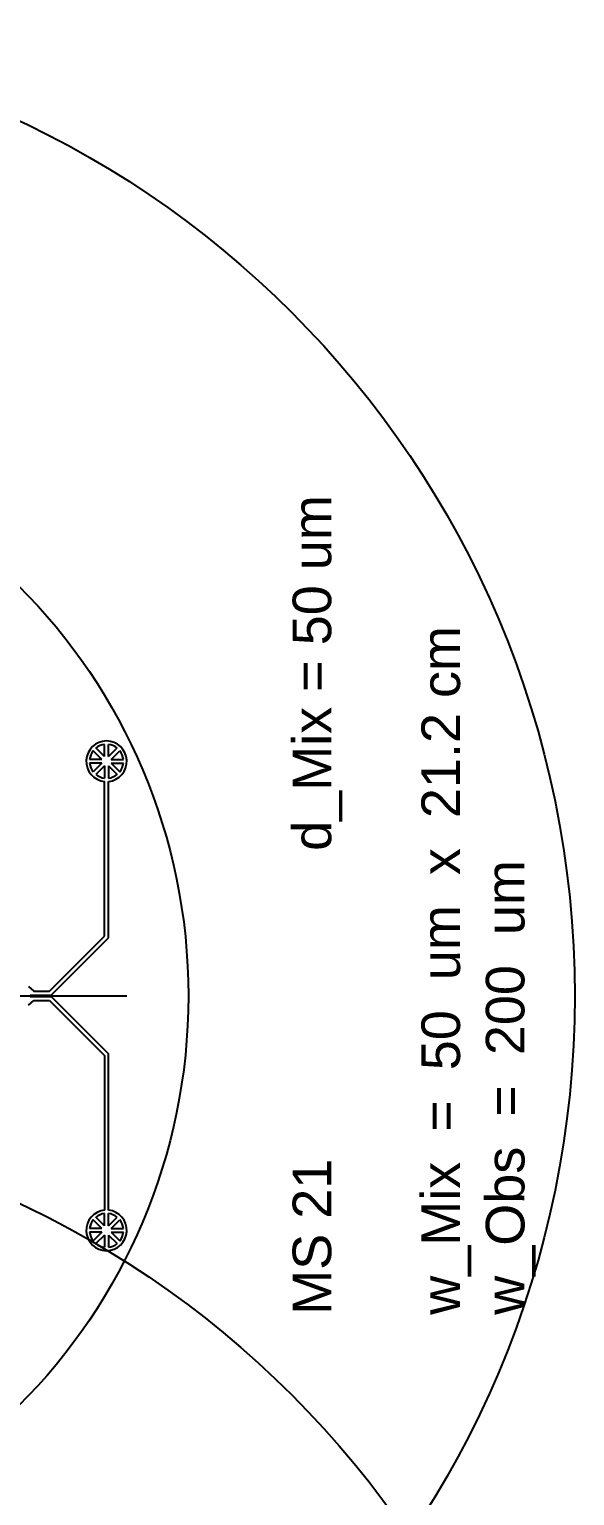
# Model space of a CAD drawing. Header units: millimetres. Extents: x 45556 to 173556, y 25313 to 153313.
# Drawn here: x 137940 to 152056, y 90384 to 128313 of the extents above; entities that cross this region are included whole.
import ezdxf

# ---------------------------------------------------------------- set-up
doc = ezdxf.new("R2010")
doc.units = ezdxf.units.MM
doc.layers.add('CLEAR', color=140, linetype='Continuous')
doc.layers.add('MASK', color=20, linetype='Continuous')
doc.styles.get("Standard").update_dxf_attribs({"font": 'arial.ttf'})

msp = doc.modelspace()

# ---------------------------------------------------------------- linework, layer by layer
msp.add_line((113650, 103313), (140463, 103313))
for centre, radius in [((127056, 103313), 25000), ((127056, 103313), 15000), ((127056, 75313), 25000)]:
    msp.add_circle(centre, radius)
at = {"layer": 'CLEAR'}
for p, q in [((139888, 104857), (139888, 108857)), ((139988, 104816), (139988, 108857)), ((138463, 103433), (139888, 104857)), ((138505, 103333), (139988, 104816)), ((137915, 103553), (138058, 103433)), ((137915, 103073), (138058, 103193)), ((137965, 103333), (137965, 103293)), ((137965, 103333), (138505, 103333)), ((137965, 103293), (138505, 103293)), ((138058, 103433), (138463, 103433)), ((138058, 103193), (138463, 103193)), ((138463, 103193), (139888, 101769)), ((138505, 103293), (139988, 101810)), ((139888, 101769), (139888, 97769)), ((139988, 97769), (139988, 101810))]:
    msp.add_line(p, q, dxfattribs=at)
for centre, start, end in [((139938, 109380), 275.465, 264.535), ((139938, 97246), 95.465, 84.535)]:
    msp.add_arc(centre, 525, start, end, dxfattribs=at)
at = {"layer": 'MASK'}
for p, q in [((139817, 109430), (139594, 109653)), ((139888, 109501), (139664, 109724)), ((139888, 109501), (139888, 109816)), ((139987, 109501), (139987, 109816)), ((139987, 109501), (140211, 109724)), ((140058, 109430), (140281, 109653)), ((139817, 109430), (139501, 109430)), ((139817, 109330), (139501, 109330)), ((139817, 109330), (139594, 109107)), ((139888, 109260), (139664, 109036)), ((139888, 109260), (139888, 108944)), ((139987, 109260), (140211, 109036)), ((139987, 109260), (139987, 108944)), ((140058, 109430), (140374, 109430)), ((140058, 109330), (140281, 109107)), ((140058, 109330), (140374, 109330)), ((139817, 97296), (139594, 97520)), ((139888, 97367), (139664, 97590)), ((139888, 97367), (139888, 97683)), ((139987, 97367), (139987, 97683)), ((139987, 97367), (140211, 97590)), ((140058, 97296), (140281, 97520)), ((139817, 97296), (139501, 97296)), ((139817, 97196), (139501, 97196)), ((139817, 97196), (139594, 96973)), ((139888, 97126), (139664, 96903)), ((139888, 97126), (139888, 96810)), ((139987, 97126), (140211, 96903)), ((139987, 97126), (139987, 96810)), ((140058, 97296), (140374, 97296)), ((140058, 97196), (140281, 96973)), ((140058, 97196), (140374, 97196))]:
    msp.add_line(p, q, dxfattribs=at)
for centre, start, end in [((139938, 109380), 141.5242, 173.4758), ((139938, 109380), 96.5242, 128.4758), ((139938, 109380), 51.5242, 83.4758), ((139938, 109380), 6.5242, 38.4758), ((139938, 109380), 186.5242, 218.4758), ((139938, 109380), 321.5242, 353.4758), ((139938, 109380), 231.5242, 263.4758), ((139938, 109380), 276.5242, 308.4758), ((139938, 97246), 141.5242, 173.4758), ((139938, 97246), 96.5242, 128.4758), ((139938, 97246), 51.5242, 83.4758), ((139938, 97246), 6.5242, 38.4758), ((139938, 97246), 186.5242, 218.4758), ((139938, 97246), 321.5242, 353.4758), ((139938, 97246), 231.5242, 263.4758), ((139938, 97246), 276.5242, 308.4758)]:
    msp.add_arc(centre, 439, start, end, dxfattribs=at)

# ---------------------------------------------------------------- texts
at = {"layer": 'CLEAR', "insert": (144755, 95063), "char_height": 1000, "attachment_point": 1, "rotation": 90}
msp.add_mtext_dynamic_manual_height_columns('MS 21^I^Id_Mix = 50 um\\P\\Pw_Mix  =  50  um  x  21.2 cm\\Pw_Obs  =  200  um', width=21316.86, gutter_width=12.5, heights=[6747], dxfattribs=at)

doc.saveas('drawing.dxf')
